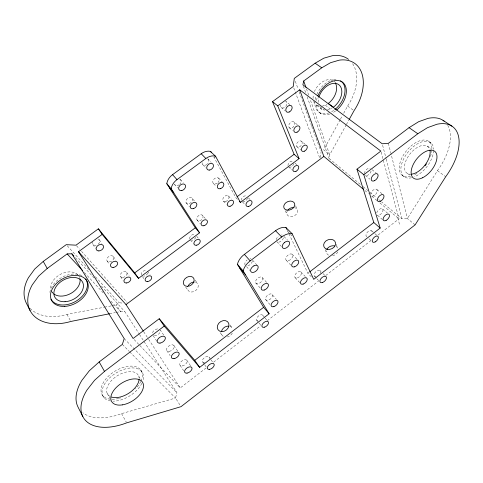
<?xml version="1.0" encoding="UTF-8"?>
<svg xmlns="http://www.w3.org/2000/svg" width="483" height="483" viewBox="0 0 483 483"><rect width="100%" height="100%" fill="white"/><g stroke="black" fill="none" stroke-linecap="round" stroke-linejoin="round"><path stroke-width="0.36" stroke-dasharray="2.42 1.81" d="M320.537 157.543L321.038 151.849M360.288 184.313L329.068 158.49L329.708 154.82L346.045 125.188M139.502 334.459L176.929 392.727L175.522 398.04L180.225 405.436M340.117 119.79L323.682 149.875L329.708 154.82L309.947 98.749M340.473 119.132L342.26 115.866M343.685 113.251L347.615 106.055A40.681 27.114 -54.4 0 0 352.505 63.569M346.408 124.529L348.949 119.923M447.717 125.338A46.459 25.72 -51.4 0 1 437.544 170.541L407.386 218.564L401.922 218.745L381.685 202.009M139.853 345.544L180.268 387.927L206.495 367.66M213.649 362.129L260.735 325.741M267.292 320.67L318.557 281.052M325.711 275.527L371.016 240.516M378.165 234.986L399.03 218.865L381.063 151.825M311.3 276.801L307.882 273.257L309.072 272.34M111.869 305.757L116.288 304.912L119.15 302.769L123.322 303.149M327.347 109.985L332.183 107.92M322.282 106.169L327.1 104.129M129.71 351.853L175.522 398.04L121.366 413.696A49.399 28.787 -32 0 1 82.834 412.784M109.575 313.751L115.413 312.592M116.143 312.447L120.527 311.577L124.856 311.656L139.092 333.825M30.127 308.438A42.951 29.874 -28.3 0 0 66.95 314.403L103.767 307.321M104.503 307.176L111.132 305.902M429.369 141.851L431.077 143.034M427.262 146.077L431.844 149.295M335.933 82.69L333.022 80.643A14.816 9.871 -54.4 0 0 314.403 91.595M437.417 170.692L445.688 176.681M347.615 106.055L353.447 110.281M325.307 105.197L330.384 109.001M407.64 173.59L410.641 175.866M316.92 105.475L321.968 109.309M402.23 175.371L403.854 176.615M319.758 112.696L321.026 113.668M289.878 104.642L285.773 101.388A3.84 2.687 -52.7 0 1 284.777 107.304A3.84 2.687 -52.7 0 1 280.605 105.167M371.982 169.642L376.04 172.854M281.124 107.425L285.193 110.71M365.39 175.51L369.924 179.175M294.262 122.217A3.713 2.53 -51.3 0 1 291.937 127.91A3.713 2.53 -51.3 0 1 288.991 124.62A3.713 2.53 -51.3 0 1 294.262 122.217L297.715 125.031M376.933 189.584L381.956 193.671M415.096 224.885L407.386 218.564L390.952 153.552M363.18 186.704L367.805 190.531M370.123 192.445L376.48 197.704M378.793 199.618L381.105 201.532M289.214 127.633L292.638 130.476M364.846 190.471L368.312 193.351M376.969 200.542L371.119 195.657A4.214 2.409 -49.1 0 0 376.505 193.297A4.214 2.409 -49.1 0 0 375.225 189.101A4.214 2.409 -49.1 0 0 370.715 194.335M379.855 202.938L399.03 218.865M301.73 141.404A3.598 2.391 -50.2 0 1 299.442 146.862A3.598 2.391 -50.2 0 1 296.634 143.789A3.598 2.391 -50.2 0 1 301.73 141.404L305.123 144.248M382.627 209.036L387.517 213.13M296.822 146.645L300.752 149.99M377.537 215.352L383.46 220.393M294.962 163.079L297.16 165.011M371.687 230.838L374.319 233.15M374.844 233.615L377.471 235.933M368.958 238.711L371.566 241.047M288.484 166.768L292.3 170.185M214.15 156.764L215.195 157.808M287.977 231.768L290.029 233.838M290.549 234.352L292.088 235.903M122.338 344.421L129.184 351.322M248.377 197.825L250.429 199.902M320.084 270.595L321.068 271.591M323.036 273.589L325.494 276.083M207.43 158.768A3.84 2.813 -44.7 0 1 208.07 159.155L211.18 162.318M283.913 236.465L287.476 240.087M124.203 338.613L176.929 392.727M242.52 201.948L245.056 204.569M314.554 276.354L316.504 278.365M316.987 278.866L318.937 280.877M218.539 178.082L222.12 181.789M292.185 254.287L297.661 259.957M237.352 199.238L235.831 197.662L213.818 157.023M202.866 164.788L205.939 167.981M281.396 246.487L276.874 241.784A4.383 2.711 -44 0 0 280.665 241.409A4.383 2.711 -44 0 0 283.491 237.588M228.381 195.881L231.411 199.062M300.849 271.869L305.238 276.475M134.153 339.567L139.333 345.001M213.486 183.528L216.016 186.196M286.359 260.403L290.79 265.076M223.472 201.145L226.473 204.357M295.21 277.755L300.034 282.911M84.44 272.575L103.247 292.897M110.867 301.138L120.527 311.577L116.288 304.912M75.433 257.705L93.774 277.725M101.418 286.069L124.856 311.656M67.234 245.775L88.908 269.568M95.459 276.765L119.15 302.769M180.31 179.489L183.268 182.797M252.585 260.222L256.944 265.095M76.519 245.726L79.526 249.095M81.536 251.341L127.192 302.467M192.162 198.404A3.737 2.675 -41 0 1 188.877 203.693A3.737 2.675 -41 0 1 186.432 199.727A3.737 2.675 -41 0 1 192.162 198.404L195.096 201.713M262.517 277.779A4.256 2.554 -41.4 0 1 258.574 283.563A4.256 2.554 -41.4 0 1 256.334 279.675A4.256 2.554 -41.4 0 1 262.517 277.779L266.797 282.609M202.83 215.672A3.623 2.512 -40.9 0 1 199.63 220.743A3.623 2.512 -40.9 0 1 197.324 217.024A3.623 2.512 -40.9 0 1 202.83 215.672L205.251 218.425M272.219 294.642A4.112 2.385 -41.3 0 1 268.385 300.185A4.112 2.385 -41.3 0 1 266.296 296.562A4.112 2.385 -41.3 0 1 272.219 294.642L276.427 299.43M174.393 184.077L177.527 187.923M246.541 266.628L249.898 270.456M186.166 202.83L189.547 206.724M255.779 282.923L260.959 288.882M197.034 219.976L200.391 223.858M265.728 299.635L269.894 304.465M196.672 236.265L198.555 238.505M262.903 315.435L264.714 317.591M265.167 318.128L267.425 320.827M256.727 320.199L258.52 322.372M258.966 322.916L260.76 325.089M190.471 239.979L193.266 243.366M208.07 159.155L208.535 159.722A3.84 2.813 -44.7 0 1 207.605 163.791M220.163 332.63L222.198 335.365M185.707 287.15L188.231 290.537M147.49 271.108L150.068 274.706M208.964 357.028L210.624 359.34M211.041 359.913L213.528 363.385M195.054 280.098L197.511 283.527M230.071 325.017L232.039 327.8M202.661 361.894L204.297 364.224M204.707 364.804L206.35 367.134M142.503 276.662L144.206 279.083M126.624 272.261L129.142 275.938M186.83 360.264L191.298 366.796M113.39 256.515L115.914 260.216M173.892 345.454L177.992 351.485M99.299 239.749L101.816 243.468M163.713 335.057L160.404 330.161A4.558 2.807 -34.5 0 1 158.231 334.393A4.558 2.807 -34.5 0 1 153.352 335.498M120.647 276.699L123.135 280.406M180.117 365.42L183.727 370.811M107.214 261.08L109.285 264.189M166.919 350.779L170.161 355.645M92.899 244.434L95.38 248.19M153.147 335.667L156.818 341.221M143.692 331.724L148.215 338.674M148.625 339.301L180.268 387.927M140.976 370.28L142.068 372.067M138.718 376.166L140.547 379.191M66.95 314.403L70.512 320.803M121.553 413.605L126.311 422.172M51.452 290.971L53.184 294.111M107.178 393.385L109.949 398.409M102.813 395.643L103.827 397.515M287.113 229.974L288.629 233.132M288.955 233.808L307.882 273.257M285.236 210.679L287.023 214.518M295.572 205.716L297.293 209.592M325.131 249.542L326.75 253.352M336.198 244.289L337.738 248.141A6.086 4.848 -21.2 0 0 335.86 246.354M293.761 87.894L319.824 158.267M295.294 81.241L298.126 89.011M299.158 91.836L311.517 125.725M311.77 126.431L320.525 150.436M303.378 86.234L305.896 93.316M307.158 96.86L329.068 158.49M306.451 88.818L308.697 95.199M397.757 217.809L399.586 224.595M382.608 145.238L386.05 158.339M386.243 159.064L401.922 218.745M388.368 143.324L390.765 152.821M110.589 400.975A22.991 13.337 -32 0 1 104.66 383.973A22.991 13.337 -32 0 1 130.664 367.968A22.991 13.337 -32 0 1 142.733 381.196M141.851 383.309A22.991 13.337 -32 0 1 113.203 401.168M293.755 163.556A3.532 2.33 -48.6 0 1 289.631 167.251M287.983 165.597A3.532 2.33 -48.6 0 1 289.933 161.92A3.532 2.33 -48.6 0 1 293.314 161.63M195.838 237.207A3.574 2.439 -39.5 0 1 191.805 240.22M189.753 238.813A3.574 2.439 -39.5 0 1 191.516 235.233A3.574 2.439 -39.5 0 1 195.289 234.69M337.75 251.957A6.086 4.848 -21.2 0 1 331.966 255.773M328.609 255.169A6.086 4.848 -21.2 0 1 326.375 250.852M333.662 110.426A19.048 12.564 -54.2 0 1 330.463 112.267M329.177 112.811A19.048 12.564 -54.2 0 1 314.97 100.965M315.206 99.492A19.048 12.564 -54.2 0 1 316.087 96.256M316.86 94.324A19.048 12.564 -54.2 0 1 332.992 79.834M333.644 79.713A19.048 12.564 -54.2 0 1 337.351 79.689M195.53 282.247A5.814 4.444 -36.4 0 1 197.945 287.494A5.814 4.444 -36.4 0 1 191.962 292.004A5.814 4.444 -36.4 0 1 187.507 288.303M232.275 333.167A6.207 5.065 -37.6 0 1 227.336 336.971M223.158 336.283A6.207 5.065 -37.6 0 1 221.329 332.841M229.83 326.315A6.207 5.065 -37.6 0 1 232.673 328.959M410.616 176.349A21.572 11.936 -51.4 0 1 400.298 161.847A21.572 11.936 -51.4 0 1 422.22 140.173A21.572 11.936 -51.4 0 1 430.202 156.987M416.835 173.397A21.572 11.936 -51.4 0 1 413.243 175.389M411.576 177.756A21.62 11.918 -51.4 0 1 401.27 165.651A21.62 11.918 -51.4 0 1 418.707 143.155A21.62 11.918 -51.4 0 1 433.643 149.271M433.649 150.624A21.62 11.918 -51.4 0 1 414.281 176.869M217.32 183.142A3.719 2.644 -44 0 1 212.761 181.795A3.719 2.644 -44 0 1 217.435 177.617A3.719 2.644 -44 0 1 218.038 182.496M315.804 276.674A3.997 2.252 -43.9 0 1 314.409 273.674A3.997 2.252 -43.9 0 1 318.828 270.263A3.997 2.252 -43.9 0 1 320.211 273.275M118.697 398.451A22.936 13.355 -32 0 1 101.49 386.907A22.936 13.355 -32 0 1 127.566 366.386A22.936 13.355 -32 0 1 141.096 380.821M140.77 381.522A22.936 13.355 -32 0 1 135.397 388.815M120.768 397.835A22.936 13.355 -32 0 1 119.446 398.246M97.934 238.946A3.979 2.892 -31.5 0 1 97.977 244.295M96.135 245.171A3.979 2.892 -31.5 0 1 92.494 242.182M204.605 362.401A3.985 2.252 -36.7 0 1 202.468 360.203A3.985 2.252 -36.7 0 1 206.446 356.635A3.985 2.252 -36.7 0 1 209.254 358.223M371.119 171.085A4.377 2.578 -50.1 0 1 365.353 175.462M364.387 173.626A4.377 2.578 -50.1 0 1 366.573 169.479A4.377 2.578 -50.1 0 1 370.31 168.319M78.5 275.485A15.643 10.874 -28.4 0 1 79.973 278.691M53.1 293.302A15.643 10.874 -28.4 0 1 51.778 291.605M50.757 288.14A15.643 10.874 -28.4 0 1 61.166 273.976A15.643 10.874 -28.4 0 1 78.035 274.942M257.747 320.821A3.906 2.222 -40.2 0 1 256.908 317.892A3.906 2.222 -40.2 0 1 260.886 314.825A3.906 2.222 -40.2 0 1 263.084 316.703M411.57 174.176A16.953 9.346 -51.4 0 1 409.029 155.224A16.953 9.346 -51.4 0 1 429.629 148.939M147.72 273.1A3.641 2.463 -34.9 0 1 143.608 276.167M141.35 274.887A3.641 2.463 -34.9 0 1 143.016 271.355A3.641 2.463 -34.9 0 1 146.989 270.685M247.423 198.115A3.538 2.391 -44.5 0 1 242.569 201.731M241.415 200.306A3.538 2.391 -44.5 0 1 243.281 196.678A3.538 2.391 -44.5 0 1 246.843 196.261M206.857 164.455A3.84 2.813 -44.7 0 1 203.162 164.999A3.84 2.813 -44.7 0 1 202.299 161.793M110.009 396.416A18.028 10.457 -32 0 1 117.369 375.72A18.028 10.457 -32 0 1 139.128 378.249M313.63 101.448A14.816 9.871 -54.4 0 0 319.426 106.266L324.479 110.094A14.937 9.853 -54.2 0 1 318.689 105.282M313.081 98.478A14.816 9.871 -54.4 0 1 313.34 95.115M252.325 261.237A4.413 2.747 -41.6 0 1 247.127 265.898M245.104 264.986A4.413 2.747 -41.6 0 1 247.193 259.92M250.091 258.749A4.413 2.747 -41.6 0 1 250.937 258.828M152.471 332.751A4.558 2.807 -34.5 0 1 158.581 328.857M276.258 239.628A4.383 2.711 -44 0 1 278.631 236.096M281.45 234.98A4.383 2.711 -44 0 1 282.253 235.082M49.858 292.306A20.117 13.856 -28.6 0 1 62.379 277.091A20.117 13.856 -28.6 0 1 81.754 275.618M376.752 212.834A4.069 2.258 -48.3 0 1 381.238 208.584A4.069 2.258 -48.3 0 1 382.361 212.254A4.069 2.258 -48.3 0 1 377.483 215.231M179.634 179.127A3.858 2.844 -41.3 0 1 179.966 184.059M179.217 184.729A3.858 2.844 -41.3 0 1 174.605 184.584M335.564 110.939A19.085 12.558 -54.1 0 1 331.743 113.233M329.798 114A19.085 12.558 -54.1 0 1 316.136 104.775M316.492 100.458A19.085 12.558 -54.1 0 1 317.621 96.57M318.158 102.299A14.937 9.853 -54.2 0 1 319.003 96.805M294.425 207.618A5.693 4.281 -24.5 0 1 297.154 213.039A5.693 4.281 -24.5 0 1 289.885 216.523A5.693 4.281 -24.5 0 1 287.198 211.089M366.82 236.676A3.846 2.119 -47.1 0 1 366.555 233.392A3.846 2.119 -47.1 0 1 370.358 230.451A3.846 2.119 -47.1 0 1 371.934 232.734M182.224 365.951A4.238 2.433 -35.5 0 0 187.126 360.825A4.238 2.433 -35.5 0 0 181.04 361.725A4.238 2.433 -35.5 0 0 182.224 365.951M122.682 277.423A3.731 2.554 -33.3 0 0 126.951 272.841A3.731 2.554 -33.3 0 0 121.263 273.149A3.731 2.554 -33.3 0 0 122.682 277.423M109.345 261.871A3.852 2.717 -32.5 0 0 113.74 257.131A3.852 2.717 -32.5 0 0 107.8 257.361A3.852 2.717 -32.5 0 0 109.345 261.871M288.593 260.627A4.232 2.524 -43.6 0 0 292.595 254.807A4.232 2.524 -43.6 0 0 286.6 256.582A4.232 2.524 -43.6 0 0 288.593 260.627M169.147 351.376A4.395 2.608 -35.1 0 0 174.218 346.057A4.395 2.608 -35.1 0 0 167.83 346.891A4.395 2.608 -35.1 0 0 169.147 351.376M225.537 201.489A3.604 2.487 -43.5 0 0 228.797 196.382A3.604 2.487 -43.5 0 0 223.418 197.656A3.604 2.487 -43.5 0 0 225.537 201.489M297.341 277.924A4.087 2.361 -43.2 0 0 301.235 272.352A4.087 2.361 -43.2 0 0 295.481 274.145A4.087 2.361 -43.2 0 0 297.341 277.924"/><path stroke-width="0.72" d="M30.031 310.46L26.342 303.155A42.951 29.874 -28.3 0 1 28.455 277.653L34.74 269.013L43.247 261.424L66.225 244.664L76.012 245.165L98.375 228.833L102.185 234.388L138.53 278.347L199.57 232.836L195.307 227.813L166.828 183.727L166.919 183.015A11.58 8.555 -41.3 0 1 172.558 174.653L201.194 153.733A11.526 8.453 -44.7 0 1 210.226 151.348L215.557 156.244L240.395 202.395L299.086 158.635L277.743 105.868L272.509 101.629L293.235 86.487L294.268 78.415L315.127 63.207L323.821 58.183L332.515 55.672A40.681 27.114 -54.4 0 1 348.533 59.361M199.57 232.836L171.187 188.768L171.284 188.05A11.683 8.543 -41.3 0 1 176.983 179.634L205.855 158.496A11.628 8.446 -44.7 0 1 214.935 156.057L215.557 156.244M102.185 234.388L78.487 251.734L133.115 338.48L159.215 318.744L164.238 326.079L199.654 367.382L269.122 313.775L263.633 307.309L237.455 264.37L237.618 263.615A13.246 8.253 -41.6 0 1 242.997 255.465L275.533 230.711A13.168 8.151 -44 0 1 285.326 227.433L285.966 227.578L292.167 233.784L313.739 279.337L380.181 228.061L363.802 174.713L356.955 169.183L380.87 151.094L299.689 89.802L277.743 105.868M349.312 119.265L354.033 110.704A41.091 27.06 -54.2 0 0 339.259 60.152L330.517 62.718L321.756 67.807L303.698 81.005L302.877 84.815L382.228 143.783L388.368 143.324L409.059 127.675L418.695 121.68L428.016 118.371A46.459 25.72 -51.4 0 1 444.143 121.155M269.122 313.775L243.184 270.987L243.354 270.226A13.379 8.217 -41.6 0 1 250.176 260.892L281.674 237.002A13.307 8.108 -44 0 1 291.527 233.645L292.167 233.784M109.575 313.751L70.868 321.443A43.404 29.843 -28.7 0 1 34.365 316.268A43.404 29.843 -28.7 0 1 32.258 284.861L38.628 276.143L47.225 268.47L67.161 253.895L71.864 253.81L124.203 338.613L122.338 344.421L99.166 361.936L89.337 370.745L81.875 380.387A49.399 28.787 -32 0 0 77.944 406.891L82.841 416.612M164.238 326.079L104.497 371.397L94.541 380.314L86.964 390.053A50.009 28.606 -32.2 0 0 87.127 421.967A50.009 28.606 -32.2 0 0 126.486 422.921L181.01 406.668L415.096 224.885L445.821 176.53A46.996 25.527 -51.2 0 0 436.904 124.264L427.527 127.657L417.813 133.749L363.802 174.713M159.215 318.744L194.752 360.324L263.633 307.309M309.663 271.887L373.794 222.524L356.955 169.183M78.487 251.734L126.027 304.574L323.858 156.426L299.689 89.802M98.375 228.833L134.721 272.877L195.307 227.813M237.032 196.768L294.093 154.306L272.509 101.629M443.038 120.358L451.913 126.154M409.059 127.675L417.813 133.749M315.127 63.207L321.756 67.807M323.858 156.426L363.693 189.511M373.794 222.524L380.181 228.061M294.093 154.306L299.086 158.635M201.194 153.733L205.855 158.496M275.533 230.711L281.674 237.002M239.381 201.345L240.395 202.395M67.161 253.895L82.406 270.377M71.864 253.81L73.905 256.032M244.35 254.348L250.176 260.892M172.558 174.653L176.983 179.628M237.455 264.37L243.184 270.987M166.828 183.727L171.187 188.768M239.858 268.313L245.569 274.918M169.412 187.724L173.759 192.765M134.721 272.877L138.53 278.347M194.752 360.324L199.654 367.382M126.027 304.574L143.282 331.096M43.247 261.424L47.225 268.47M99.166 361.936L104.497 371.397M210.842 151.535L211.488 152.731M285.966 227.578L286.83 229.377M303.698 81.005L305.95 87.393M79.973 278.691A15.643 10.874 -28.4 0 1 71.11 293.284A15.643 10.874 -28.4 0 1 53.649 293.791M317.874 95.93A19.085 12.558 -54.1 0 1 342.574 82.249A19.085 12.558 -54.1 0 1 336.609 110.118M188.225 285.737A5.814 4.444 -36.4 0 1 194.232 282.084M287.953 209.978A5.693 4.281 -24.5 0 1 293.066 207.527M319.003 96.805A14.937 9.853 -54.2 0 1 338.74 84.634A14.937 9.853 -54.2 0 1 333.385 107.202L328.295 103.422A14.816 9.871 -54.4 0 0 335.655 83.541M430.003 150.285A16.953 9.346 -51.4 0 1 424.937 165.18A16.953 9.346 -51.4 0 1 411.57 174.176M340.533 80.842A19.048 12.564 -54.2 0 1 334.804 109.587M85.702 279.017A20.117 13.856 -28.6 0 1 75.879 301.271A20.117 13.856 -28.6 0 1 50.95 299.206M139.086 379.608A18.028 10.457 -32 0 1 128.502 393.422A18.028 10.457 -32 0 1 111.416 397.038M326.78 249.554A6.086 4.848 -21.2 0 1 334.52 245.883M221.48 331.416A6.207 5.065 -37.6 0 1 228.411 326.091M426.344 164.003A21.572 11.936 -51.4 0 1 425.106 165.669M284.445 242.587L283.847 243.124A4.432 2.699 -44 0 0 282.718 247.882A4.432 2.699 -44 0 0 287.463 247.097A4.432 2.699 -44 0 0 289.432 242.2L288.997 241.645A4.432 2.699 -44 0 0 284.71 242.345L284.445 242.587M253.955 265.843L252.989 266.459A4.456 2.735 -41.6 0 0 250.611 270.836L250.858 271.549A4.456 2.735 -41.6 0 0 255.296 271.573A4.456 2.735 -41.6 0 0 258.151 266.888L257.916 266.175A4.456 2.735 -41.6 0 0 253.955 265.843M65.078 301.7A15.776 10.861 -28.6 0 0 82.883 282.796A15.776 10.861 -28.6 0 0 58.026 284.185A15.776 10.861 -28.6 0 0 65.078 301.7M187.042 373.118A4.281 2.415 -35.7 0 0 192.005 367.949A4.281 2.415 -35.7 0 0 185.889 368.903A4.281 2.415 -35.7 0 0 187.042 373.118M196.78 245.177A3.604 2.433 -39.6 0 0 199.962 240.19A3.604 2.433 -39.6 0 0 194.474 241.639A3.604 2.433 -39.6 0 0 196.78 245.177M327.335 249.313A6.164 4.872 -21.4 0 0 335.576 242.925A6.164 4.872 -21.4 0 0 325.965 240.914A6.164 4.872 -21.4 0 0 327.335 249.313M203.941 225.73A3.653 2.506 -40.9 0 0 207.183 220.622A3.653 2.506 -40.9 0 0 201.653 222.011A3.653 2.506 -40.9 0 0 203.941 225.73M294.503 266.845A4.275 2.512 -43.5 0 0 298.566 260.989A4.275 2.512 -43.5 0 0 292.541 262.812A4.275 2.512 -43.5 0 0 294.503 266.845M187.368 286.371A5.887 4.462 -36.2 0 0 193.973 278.842A5.887 4.462 -36.2 0 0 184.874 278.896A5.887 4.462 -36.2 0 0 187.368 286.371M221.836 331.646A6.285 5.09 -37.4 0 0 228.743 323.411A6.285 5.09 -37.4 0 0 218.823 323.212A6.285 5.09 -37.4 0 0 221.836 331.646M181.843 190.537A3.894 2.844 -41.3 0 0 185.243 185.001A3.894 2.844 -41.3 0 0 179.241 186.317A3.894 2.844 -41.3 0 0 181.843 190.537M193.236 208.686A3.767 2.669 -41.1 0 0 196.557 203.367A3.767 2.669 -41.1 0 0 190.797 204.726A3.767 2.669 -41.1 0 0 193.236 208.686M296.001 171.302A3.556 2.324 -48.4 0 0 298.259 165.983A3.556 2.324 -48.4 0 0 293.187 168.41A3.556 2.324 -48.4 0 0 296.001 171.302M126.413 282.978A3.761 2.548 -33.4 0 0 130.724 278.359A3.761 2.548 -33.4 0 0 125.006 278.703A3.761 2.548 -33.4 0 0 126.413 282.978M113.082 267.461A3.882 2.711 -32.7 0 0 117.52 262.686A3.882 2.711 -32.7 0 0 111.543 262.945A3.882 2.711 -32.7 0 0 113.082 267.461M375.194 241.905A3.882 2.101 -47 0 0 377.996 236.398A3.882 2.101 -47 0 0 372.695 239.248A3.882 2.101 -47 0 0 375.194 241.905M230.047 206.289A3.635 2.481 -43.5 0 0 233.343 201.151A3.635 2.481 -43.5 0 0 227.94 202.455A3.635 2.481 -43.5 0 0 230.047 206.289M248.564 206.464A3.568 2.385 -44.4 0 0 251.842 201.429A3.568 2.385 -44.4 0 0 246.62 202.709A3.568 2.385 -44.4 0 0 248.564 206.464M147.418 281.595A3.671 2.457 -35 0 0 151.656 277.073A3.671 2.457 -35 0 0 146.168 277.399A3.671 2.457 -35 0 0 147.418 281.595M322.427 282.537A4.033 2.234 -43.9 0 0 326.339 277.049A4.033 2.234 -43.9 0 0 320.784 278.848A4.033 2.234 -43.9 0 0 322.427 282.537M160 343.117A4.607 2.789 -34.7 0 0 165.307 337.532A4.607 2.789 -34.7 0 0 158.551 338.348A4.607 2.789 -34.7 0 0 160 343.117M174.013 358.658A4.438 2.596 -35.2 0 0 179.139 353.29A4.438 2.596 -35.2 0 0 172.715 354.184A4.438 2.596 -35.2 0 0 174.013 358.658M209.501 369.374A4.021 2.24 -36.9 0 0 214.198 364.49A4.021 2.24 -36.9 0 0 208.559 365.371A4.021 2.24 -36.9 0 0 209.501 369.374M374.548 180.69A4.425 2.566 -49.9 0 0 377.712 174.176A4.425 2.566 -49.9 0 0 371.723 177.195A4.425 2.566 -49.9 0 0 374.548 180.69M422.637 177.738A17.11 9.286 -51.2 0 0 435.895 152.592A17.11 9.286 -51.2 0 0 413.623 163.689A17.11 9.286 -51.2 0 0 422.637 177.738M264.231 290.048A4.299 2.542 -41.4 0 0 268.228 284.221A4.299 2.542 -41.4 0 0 262.015 286.171A4.299 2.542 -41.4 0 0 264.231 290.048M303.137 284.095A4.124 2.343 -43.2 0 0 307.085 278.486A4.124 2.343 -43.2 0 0 301.307 280.327A4.124 2.343 -43.2 0 0 303.137 284.095M380.55 201.224A4.256 2.397 -48.9 0 0 383.629 195.035A4.256 2.397 -48.9 0 0 377.869 198.018A4.256 2.397 -48.9 0 0 380.55 201.224M264.666 327.142A3.942 2.21 -40.3 0 0 268.331 321.901A3.942 2.21 -40.3 0 0 262.637 323.864A3.942 2.21 -40.3 0 0 264.666 327.142M289.196 111.996A3.876 2.681 -52.5 0 0 291.605 106A3.876 2.681 -52.5 0 0 286.117 108.458A3.876 2.681 -52.5 0 0 289.196 111.996M304.495 151.149A3.629 2.385 -50 0 0 306.82 145.667A3.629 2.385 -50 0 0 301.7 148.076A3.629 2.385 -50 0 0 304.495 151.149M98.876 250.931A4.015 2.892 -31.8 0 0 103.447 245.986A4.015 2.892 -31.8 0 0 97.198 246.155A4.015 2.892 -31.8 0 0 98.876 250.931M64.716 306.403A20.159 13.85 -28.7 0 0 87.562 282.295A20.159 13.85 -28.7 0 0 55.859 283.998A20.159 13.85 -28.7 0 0 64.716 306.403M209.737 170.04A3.87 2.813 -44.6 0 0 213.196 164.474A3.87 2.813 -44.6 0 0 207.352 165.693A3.87 2.813 -44.6 0 0 209.737 170.04M273.939 306.602A4.148 2.367 -41.3 0 0 277.828 301.03A4.148 2.367 -41.3 0 0 271.875 302.992A4.148 2.367 -41.3 0 0 273.939 306.602M122.332 404.881A18.209 10.403 -32.3 0 0 143.113 383.43A18.209 10.403 -32.3 0 0 116.017 387.71A18.209 10.403 -32.3 0 0 122.332 404.881M386.146 220.387A4.106 2.24 -48.1 0 0 389.147 214.488A4.106 2.24 -48.1 0 0 383.593 217.428A4.106 2.24 -48.1 0 0 386.146 220.387M220.212 188.726A3.749 2.638 -44 0 0 223.581 183.383A3.749 2.638 -44 0 0 217.966 184.645A3.749 2.638 -44 0 0 220.212 188.726M297.081 132.167A3.743 2.53 -51.2 0 0 299.448 126.443A3.743 2.53 -51.2 0 0 294.147 128.876A3.743 2.53 -51.2 0 0 297.081 132.167M286.95 210.129A5.76 4.293 -24.6 0 0 294.751 204.206A5.76 4.293 -24.6 0 0 286.021 202.594A5.76 4.293 -24.6 0 0 286.95 210.129"/></g></svg>
